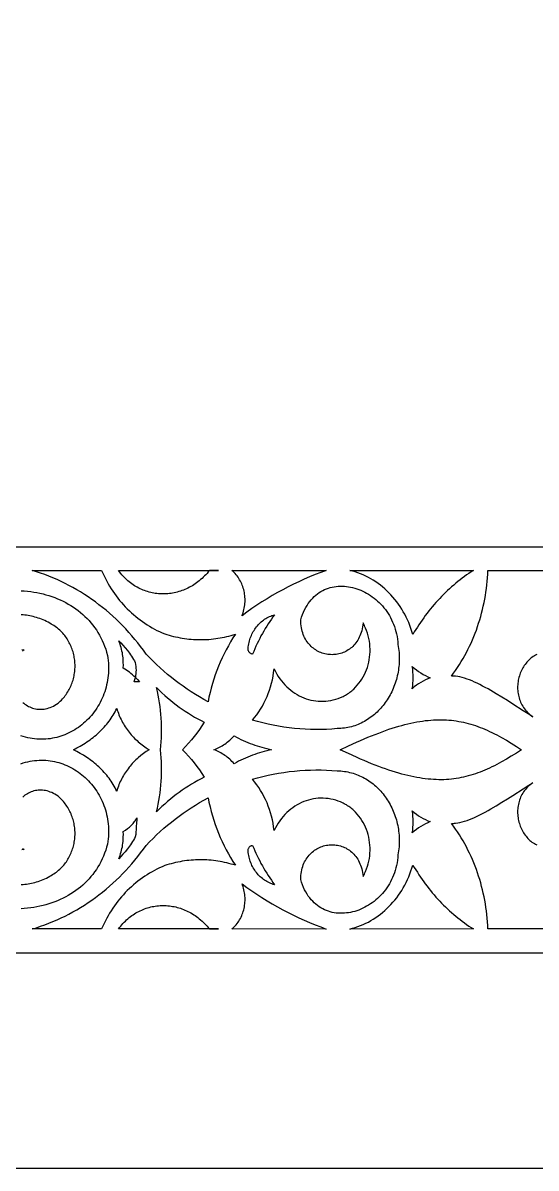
# Model space of a CAD drawing. Extents: x 1336 to 2036, y -730 to 370.
# Drawn here: x 1472.8 to 1580.1, y -729.8 to -490.3 of the extents above; entities that cross this region are included whole.
import ezdxf

# ---------------------------------------------------------------- set-up
doc = ezdxf.new("R2010")
doc.units = 0
doc.layers.add('LAYER_1', color=18, linetype='CONTINUOUS')
doc.layers.add('LAYER_2', color=4, linetype='CONTINUOUS')

msp = doc.modelspace()

# ---------------------------------------------------------------- linework, layer by layer
at = {"layer": 'LAYER_1'}
for points in [[(1335.73, -729.84), (2035.73, -729.84), (2035.73, 370.16), (1335.73, 370.16)], [(1489.27, -604.85), (1489.52, -605.42), (1489.77, -605.99), (1490.05, -606.54), (1490.33, -607.08), (1490.63, -607.62), (1490.93, -608.15), (1491.25, -608.66), (1491.59, -609.17), (1491.93, -609.67), (1492.28, -610.16), (1492.65, -610.64), (1493.03, -611.11), (1493.41, -611.57), (1493.81, -612.01), (1494.22, -612.45), (1494.63, -612.88), (1495.06, -613.29), (1495.5, -613.7), (1495.94, -614.09), (1496.4, -614.47), (1496.86, -614.84), (1497.33, -615.2), (1497.81, -615.55), (1498.3, -615.88), (1498.79, -616.2), (1499.29, -616.51), (1499.8, -616.81), (1500.32, -617.1), (1500.84, -617.37), (1501.37, -617.63), (1501.91, -617.87), (1502.45, -618.1), (1502.9, -618.25), (1503.36, -618.38), (1503.82, -618.51), (1504.27, -618.63), (1504.73, -618.73), (1505.19, -618.83), (1505.66, -618.92), (1506.12, -619), (1506.58, -619.07), (1507.05, -619.13), (1507.51, -619.19), (1507.98, -619.23), (1508.44, -619.26), (1508.91, -619.29), (1509.38, -619.3), (1509.84, -619.31), (1510.31, -619.31), (1510.78, -619.3), (1511.25, -619.28), (1511.71, -619.25), (1512.18, -619.21), (1512.64, -619.16), (1513.11, -619.1), (1513.57, -619.03), (1514.04, -618.95), (1514.5, -618.87), (1514.96, -618.77), (1515.42, -618.67), (1515.88, -618.56), (1516.34, -618.43), (1516.79, -618.3), (1517.25, -618.16), (1516.73, -618.96), (1516.24, -619.76), (1515.76, -620.59), (1515.31, -621.42), (1514.88, -622.27), (1514.46, -623.13), (1514.07, -624), (1513.7, -624.88), (1513.35, -625.78), (1513.02, -626.68), (1512.72, -627.59), (1512.43, -628.52), (1512.17, -629.45), (1511.93, -630.39), (1511.71, -631.34), (1511.52, -632.29), (1510.63, -631.8), (1509.75, -631.29), (1508.87, -630.76), (1508.01, -630.21), (1507.16, -629.65), (1506.32, -629.07), (1505.49, -628.47), (1504.67, -627.85), (1503.86, -627.22), (1503.06, -626.57), (1502.28, -625.9), (1501.51, -625.22), (1500.75, -624.52), (1500.01, -623.81), (1499.28, -623.08), (1498.57, -622.34), (1498, -621.54), (1497.42, -620.76), (1496.83, -620), (1496.22, -619.25), (1495.6, -618.51), (1494.96, -617.79), (1494.32, -617.08), (1493.66, -616.39), (1492.99, -615.72), (1492.3, -615.06), (1491.61, -614.41), (1490.9, -613.78), (1490.18, -613.17), (1489.45, -612.58), (1488.71, -612), (1487.96, -611.43), (1487.2, -610.89), (1486.43, -610.36), (1485.65, -609.85), (1484.86, -609.35), (1484.06, -608.88), (1483.26, -608.42), (1482.44, -607.98), (1481.61, -607.55), (1480.78, -607.15), (1479.94, -606.76), (1479.09, -606.4), (1478.23, -606.05), (1477.37, -605.72), (1476.5, -605.41), (1475.62, -605.12), (1474.74, -604.85)], [(1511.8, -604.86), (1511.56, -605.16), (1511.3, -605.45), (1511.05, -605.73), (1510.79, -606), (1510.52, -606.27), (1510.25, -606.52), (1509.97, -606.76), (1509.69, -607), (1509.41, -607.22), (1509.12, -607.44), (1508.83, -607.64), (1508.53, -607.84), (1508.23, -608.03), (1507.93, -608.2), (1507.62, -608.37), (1507.31, -608.53), (1507, -608.68), (1506.69, -608.81), (1506.37, -608.94), (1506.05, -609.06), (1505.73, -609.17), (1505.41, -609.27), (1505.09, -609.36), (1504.76, -609.45), (1504.44, -609.52), (1504.11, -609.58), (1503.78, -609.63), (1503.45, -609.68), (1503.12, -609.71), (1502.79, -609.73), (1502.46, -609.75), (1502.13, -609.75), (1501.8, -609.75), (1501.47, -609.73), (1501.15, -609.71), (1500.82, -609.68), (1500.49, -609.63), (1500.17, -609.58), (1499.84, -609.52), (1499.52, -609.45), (1499.2, -609.37), (1498.89, -609.27), (1498.57, -609.17), (1498.26, -609.06), (1497.95, -608.94), (1497.64, -608.82), (1497.33, -608.68), (1497.03, -608.53), (1496.73, -608.37), (1496.44, -608.2), (1496.15, -608.03), (1495.86, -607.84), (1495.58, -607.64), (1495.3, -607.44), (1495.03, -607.22), (1494.76, -607), (1494.49, -606.76), (1494.23, -606.52), (1493.98, -606.26), (1493.73, -606), (1493.49, -605.73), (1493.25, -605.45), (1493.02, -605.15), (1492.79, -604.85), (1513.69, -604.85)], [(1536.22, -604.84), (1535.06, -605.26), (1533.9, -605.71), (1532.75, -606.18), (1531.6, -606.67), (1530.47, -607.19), (1529.35, -607.73), (1528.23, -608.29), (1527.12, -608.87), (1526.02, -609.47), (1524.94, -610.1), (1523.86, -610.75), (1522.79, -611.42), (1521.73, -612.11), (1520.69, -612.82), (1519.65, -613.55), (1518.63, -614.31), (1518.75, -613.99), (1518.85, -613.68), (1518.95, -613.36), (1519.03, -613.04), (1519.1, -612.71), (1519.15, -612.39), (1519.2, -612.06), (1519.23, -611.74), (1519.25, -611.41), (1519.25, -611.09), (1519.25, -610.76), (1519.23, -610.44), (1519.2, -610.11), (1519.16, -609.79), (1519.11, -609.47), (1519.04, -609.16), (1518.97, -608.85), (1518.88, -608.54), (1518.78, -608.23), (1518.67, -607.94), (1518.55, -607.64), (1518.42, -607.35), (1518.28, -607.07), (1518.12, -606.79), (1517.96, -606.52), (1517.78, -606.26), (1517.6, -606), (1517.4, -605.75), (1517.2, -605.51), (1516.98, -605.28), (1516.75, -605.06), (1516.52, -604.85)], [(1566.99, -604.85), (1566.51, -605.15), (1566.04, -605.47), (1565.57, -605.79), (1565.11, -606.13), (1564.65, -606.47), (1564.2, -606.81), (1563.75, -607.17), (1563.31, -607.53), (1562.87, -607.9), (1562.43, -608.27), (1562.01, -608.66), (1561.58, -609.05), (1561.16, -609.44), (1560.75, -609.85), (1560.35, -610.26), (1559.94, -610.68), (1559.55, -611.1), (1559.16, -611.53), (1558.78, -611.97), (1558.4, -612.42), (1558.02, -612.87), (1557.66, -613.32), (1557.3, -613.79), (1556.94, -614.26), (1556.6, -614.73), (1556.25, -615.21), (1555.92, -615.7), (1555.59, -616.2), (1555.27, -616.7), (1554.95, -617.2), (1554.64, -617.71), (1554.34, -618.23), (1554.15, -617.6), (1553.94, -616.97), (1553.71, -616.36), (1553.47, -615.76), (1553.21, -615.17), (1552.93, -614.59), (1552.64, -614.02), (1552.33, -613.47), (1552.01, -612.93), (1551.67, -612.4), (1551.32, -611.89), (1550.95, -611.39), (1550.57, -610.9), (1550.17, -610.43), (1549.76, -609.97), (1549.34, -609.53), (1548.91, -609.11), (1548.46, -608.7), (1548, -608.3), (1547.54, -607.93), (1547.05, -607.57), (1546.56, -607.23), (1546.06, -606.9), (1545.55, -606.6), (1545.03, -606.31), (1544.5, -606.04), (1543.96, -605.79), (1543.41, -605.56), (1542.86, -605.35), (1542.29, -605.16), (1541.72, -604.99), (1541.14, -604.84)], [(1530.89, -615.19), (1531.07, -614.62), (1531.26, -614.08), (1531.47, -613.56), (1531.7, -613.07), (1531.95, -612.6), (1532.21, -612.16), (1532.48, -611.74), (1532.77, -611.35), (1533.07, -610.98), (1533.39, -610.63), (1533.71, -610.31), (1534.05, -610.01), (1534.4, -609.74), (1534.75, -609.48), (1535.12, -609.25), (1535.5, -609.04), (1535.88, -608.86), (1536.27, -608.69), (1536.67, -608.55), (1537.07, -608.43), (1537.48, -608.33), (1537.9, -608.25), (1538.32, -608.19), (1538.74, -608.15), (1539.16, -608.13), (1539.59, -608.13), (1540.02, -608.15), (1540.45, -608.19), (1540.88, -608.25), (1541.31, -608.33), (1541.74, -608.42), (1542.17, -608.54), (1542.6, -608.67), (1543.02, -608.82), (1543.44, -608.99), (1543.85, -609.17), (1544.26, -609.37), (1544.67, -609.59), (1545.07, -609.83), (1545.46, -610.08), (1545.85, -610.35), (1546.22, -610.63), (1546.59, -610.93), (1546.95, -611.24), (1547.3, -611.57), (1547.64, -611.91), (1547.97, -612.27), (1548.28, -612.64), (1548.59, -613.03), (1548.88, -613.43), (1549.15, -613.84), (1549.42, -614.27), (1549.67, -614.71), (1549.9, -615.16), (1550.11, -615.63), (1550.31, -616.11), (1550.49, -616.59), (1550.66, -617.1), (1550.8, -617.61), (1550.93, -618.13), (1551.03, -618.67), (1551.11, -619.21), (1551.18, -619.77), (1551.22, -620.33), (1551.29, -620.76), (1551.35, -621.18), (1551.4, -621.6), (1551.44, -622.02), (1551.46, -622.44), (1551.48, -622.86), (1551.48, -623.27), (1551.48, -623.68), (1551.47, -624.09), (1551.44, -624.5), (1551.4, -624.91), (1551.36, -625.31), (1551.3, -625.71), (1551.24, -626.1), (1551.17, -626.5), (1551.08, -626.89), (1550.99, -627.27), (1550.89, -627.65), (1550.77, -628.03), (1550.65, -628.41), (1550.53, -628.78), (1550.39, -629.14), (1550.24, -629.5), (1550.09, -629.85), (1549.92, -630.2), (1549.75, -630.55), (1549.57, -630.89), (1549.39, -631.22), (1549.19, -631.55), (1548.99, -631.87), (1548.78, -632.18), (1548.56, -632.49), (1548.34, -632.8), (1548.11, -633.09), (1547.87, -633.38), (1547.62, -633.66), (1547.37, -633.93), (1547.11, -634.2), (1546.85, -634.46), (1546.58, -634.71), (1546.3, -634.95), (1546.02, -635.19), (1545.73, -635.42), (1545.43, -635.63), (1545.13, -635.84), (1544.82, -636.04), (1544.51, -636.24), (1544.19, -636.42), (1543.87, -636.59), (1543.54, -636.75), (1543.21, -636.91), (1542.87, -637.05), (1542.53, -637.18), (1542.19, -637.31), (1541.84, -637.42), (1541.48, -637.52), (1541.12, -637.61), (1540.76, -637.69), (1540.39, -637.76), (1540.02, -637.82), (1539.65, -637.86), (1539.27, -637.9), (1538.89, -637.92), (1538.5, -637.93), (1537.38, -638.02), (1536.26, -638.08), (1535.14, -638.11), (1534.03, -638.12), (1532.91, -638.1), (1531.79, -638.05), (1530.68, -637.98), (1529.57, -637.88), (1528.46, -637.76), (1527.35, -637.61), (1526.25, -637.43), (1525.15, -637.22), (1524.05, -636.99), (1522.96, -636.74), (1521.87, -636.45), (1520.79, -636.15), (1521.25, -635.59), (1521.69, -635.02), (1522.1, -634.44), (1522.49, -633.83), (1522.87, -633.21), (1523.21, -632.57), (1523.54, -631.91), (1523.84, -631.24), (1524.11, -630.56), (1524.36, -629.86), (1524.59, -629.15), (1524.79, -628.43), (1524.96, -627.7), (1525.11, -626.96), (1525.23, -626.21), (1525.33, -625.45), (1525.59, -625.99), (1525.88, -626.51), (1526.19, -627), (1526.51, -627.48), (1526.85, -627.94), (1527.21, -628.37), (1527.58, -628.78), (1527.97, -629.17), (1528.38, -629.54), (1528.79, -629.89), (1529.22, -630.21), (1529.67, -630.51), (1530.12, -630.79), (1530.58, -631.04), (1531.05, -631.27), (1531.53, -631.48), (1532.02, -631.66), (1532.52, -631.81), (1533.02, -631.94), (1533.53, -632.05), (1534.04, -632.12), (1534.56, -632.18), (1535.07, -632.2), (1535.59, -632.2), (1536.12, -632.17), (1536.64, -632.11), (1537.16, -632.03), (1537.68, -631.92), (1538.2, -631.78), (1538.72, -631.61), (1539.23, -631.41), (1539.74, -631.18), (1539.99, -631.05), (1540.23, -630.92), (1540.46, -630.78), (1540.69, -630.64), (1540.92, -630.49), (1541.14, -630.33), (1541.36, -630.17), (1541.57, -630), (1541.77, -629.82), (1541.97, -629.64), (1542.36, -629.26), (1542.72, -628.87), (1543.06, -628.45), (1543.38, -628.02), (1543.68, -627.57), (1543.95, -627.1), (1544.2, -626.62), (1544.43, -626.13), (1544.64, -625.62), (1544.82, -625.11), (1544.98, -624.58), (1545.11, -624.05), (1545.21, -623.51), (1545.3, -622.96), (1545.35, -622.41), (1545.38, -621.85), (1545.39, -621.29), (1545.37, -620.73), (1545.32, -620.17), (1545.24, -619.61), (1545.14, -619.06), (1545.01, -618.5), (1544.85, -617.95), (1544.66, -617.41), (1544.44, -616.88), (1544.32, -616.61), (1544.2, -616.35), (1544.06, -616.09), (1543.92, -615.83), (1543.88, -616.26), (1543.81, -616.67), (1543.74, -617.06), (1543.65, -617.45), (1543.54, -617.82), (1543.42, -618.17), (1543.28, -618.51), (1543.14, -618.83), (1542.98, -619.15), (1542.81, -619.44), (1542.62, -619.73), (1542.43, -619.99), (1542.23, -620.25), (1542.01, -620.49), (1541.79, -620.72), (1541.56, -620.93), (1541.32, -621.13), (1541.07, -621.31), (1540.82, -621.48), (1540.56, -621.64), (1540.3, -621.78), (1540.02, -621.91), (1539.75, -622.03), (1539.47, -622.13), (1539.18, -622.22), (1538.89, -622.29), (1538.6, -622.35), (1538.31, -622.4), (1538.02, -622.43), (1537.72, -622.45), (1537.43, -622.46), (1537.13, -622.45), (1536.84, -622.43), (1536.54, -622.39), (1536.25, -622.34), (1535.96, -622.28), (1535.67, -622.21), (1535.39, -622.12), (1535.11, -622.02), (1534.83, -621.9), (1534.56, -621.77), (1534.29, -621.63), (1534.03, -621.47), (1533.78, -621.3), (1533.53, -621.12), (1533.29, -620.93), (1533.06, -620.72), (1532.84, -620.5), (1532.63, -620.26), (1532.42, -620.02), (1532.23, -619.76), (1532.05, -619.48), (1531.87, -619.19), (1531.71, -618.89), (1531.57, -618.58), (1531.43, -618.26), (1531.31, -617.92), (1531.2, -617.57), (1531.11, -617.2), (1531.04, -616.82), (1530.97, -616.43), (1530.93, -616.03), (1530.9, -615.62)], [(1525.44, -614.1), (1525.09, -614.56), (1524.75, -615.04), (1524.41, -615.52), (1524.09, -616.01), (1523.77, -616.5), (1523.46, -617), (1523.16, -617.51), (1522.87, -618.02), (1522.58, -618.54), (1522.31, -619.07), (1522.04, -619.6), (1521.78, -620.14), (1521.53, -620.68), (1521.29, -621.23), (1521.06, -621.78), (1520.84, -622.34), (1520.73, -622.32), (1520.63, -622.3), (1520.53, -622.26), (1520.44, -622.21), (1520.35, -622.16), (1520.27, -622.09), (1520.19, -622.02), (1520.12, -621.94), (1520.06, -621.85), (1520.01, -621.76), (1519.96, -621.66), (1519.93, -621.56), (1519.9, -621.46), (1519.89, -621.35), (1519.88, -621.24), (1519.89, -621.13), (1519.92, -620.82), (1519.96, -620.51), (1520.02, -620.2), (1520.08, -619.89), (1520.16, -619.59), (1520.25, -619.29), (1520.34, -619), (1520.45, -618.72), (1520.57, -618.44), (1520.69, -618.16), (1520.83, -617.89), (1520.97, -617.63), (1521.13, -617.37), (1521.29, -617.12), (1521.46, -616.88), (1521.64, -616.64), (1521.83, -616.41), (1522.02, -616.19), (1522.22, -615.98), (1522.43, -615.78), (1522.65, -615.58), (1522.87, -615.4), (1523.1, -615.22), (1523.34, -615.05), (1523.58, -614.9), (1523.83, -614.75), (1524.09, -614.61), (1524.35, -614.49), (1524.61, -614.37), (1524.88, -614.27), (1525.16, -614.18)], [(1492.83, -619.54), (1493.27, -619.99), (1493.73, -620.48), (1494.18, -621.01), (1494.64, -621.57), (1495.09, -622.17), (1495.31, -622.47), (1495.52, -622.79), (1495.73, -623.11), (1495.93, -623.44), (1496.13, -623.78), (1496.31, -624.12), (1496.38, -624.51), (1496.42, -624.9), (1496.45, -625.28), (1496.46, -625.67), (1496.45, -626.06), (1496.42, -626.45), (1496.38, -626.83), (1496.32, -627.22), (1496.02, -626.94), (1495.71, -626.66), (1495.4, -626.4), (1495.09, -626.15), (1494.77, -625.91), (1494.44, -625.68), (1494.12, -625.46), (1493.79, -625.25), (1493.81, -624.55), (1493.8, -624.19), (1493.79, -623.84), (1493.77, -623.48), (1493.74, -623.12), (1493.7, -622.76), (1493.66, -622.41), (1493.6, -622.05), (1493.52, -621.69), (1493.44, -621.33), (1493.35, -620.97), (1493.24, -620.61), (1493.12, -620.25), (1492.98, -619.89)], [(1554.21, -624.94), (1554.64, -625.31), (1555.08, -625.66), (1555.54, -625.98), (1556, -626.29), (1556.47, -626.57), (1556.96, -626.83), (1557.45, -627.08), (1557.95, -627.3), (1557.45, -627.5), (1556.95, -627.72), (1556.47, -627.97), (1555.99, -628.25), (1555.53, -628.55), (1555.08, -628.87), (1554.64, -629.21), (1554.21, -629.57), (1554.3, -629), (1554.36, -628.42), (1554.39, -627.84), (1554.41, -627.26), (1554.39, -626.68), (1554.36, -626.1), (1554.3, -625.52)], [(1497.19, -628.12), (1496.1, -628.12), (1496.22, -627.67), (1496.32, -627.22), (1496.76, -627.66)], [(1500.74, -629.35), (1501.3, -629.9), (1501.87, -630.44), (1502.45, -630.97), (1503.04, -631.48), (1503.64, -631.98), (1504.25, -632.47), (1504.86, -632.95), (1505.48, -633.41), (1506.11, -633.85), (1506.75, -634.29), (1507.4, -634.71), (1508.05, -635.11), (1508.71, -635.51), (1509.38, -635.88), (1510.05, -636.25), (1510.73, -636.6), (1510.24, -637.37), (1509.72, -638.12), (1509.19, -638.86), (1508.63, -639.58), (1508.05, -640.29), (1507.45, -640.98), (1506.83, -641.66), (1506.19, -642.34), (1506.83, -643.01), (1507.45, -643.69), (1508.05, -644.39), (1508.63, -645.1), (1509.19, -645.82), (1509.72, -646.56), (1510.24, -647.31), (1510.73, -648.08), (1510.05, -648.43), (1509.38, -648.79), (1508.71, -649.17), (1508.05, -649.56), (1507.4, -649.97), (1506.75, -650.39), (1506.11, -650.82), (1505.48, -651.27), (1504.86, -651.73), (1504.25, -652.21), (1503.64, -652.69), (1503.04, -653.19), (1502.45, -653.71), (1501.87, -654.23), (1501.3, -654.77), (1500.74, -655.33), (1500.93, -654.54), (1501.1, -653.75), (1501.25, -652.96), (1501.38, -652.16), (1501.5, -651.36), (1501.59, -650.56), (1501.67, -649.75), (1501.73, -648.94), (1501.78, -648.12), (1501.8, -647.31), (1501.81, -646.48), (1501.8, -645.66), (1501.77, -644.83), (1501.72, -644), (1501.65, -643.17), (1501.57, -642.34), (1501.65, -641.5), (1501.72, -640.67), (1501.77, -639.84), (1501.8, -639.02), (1501.81, -638.19), (1501.8, -637.37), (1501.78, -636.55), (1501.73, -635.74), (1501.67, -634.93), (1501.59, -634.12), (1501.5, -633.31), (1501.38, -632.51), (1501.25, -631.72), (1501.1, -630.92), (1500.93, -630.13)], [(1492.44, -633.69), (1492.54, -634.04), (1492.65, -634.37), (1492.77, -634.71), (1492.89, -635.04), (1493.03, -635.37), (1493.17, -635.69), (1493.32, -636), (1493.48, -636.32), (1493.64, -636.63), (1493.81, -636.93), (1493.99, -637.23), (1494.18, -637.53), (1494.38, -637.82), (1494.58, -638.1), (1494.79, -638.38), (1495, -638.66), (1495.22, -638.93), (1495.45, -639.19), (1495.68, -639.45), (1495.92, -639.71), (1496.17, -639.96), (1496.42, -640.2), (1496.67, -640.44), (1496.93, -640.67), (1497.47, -641.13), (1498.03, -641.55), (1498.6, -641.96), (1499.19, -642.34), (1498.6, -642.72), (1498.03, -643.12), (1497.47, -643.55), (1496.93, -644), (1496.67, -644.24), (1496.42, -644.47), (1496.17, -644.72), (1495.92, -644.97), (1495.68, -645.22), (1495.45, -645.48), (1495.22, -645.75), (1495, -646.02), (1494.79, -646.3), (1494.58, -646.58), (1494.38, -646.86), (1494.18, -647.15), (1493.99, -647.45), (1493.81, -647.75), (1493.64, -648.05), (1493.48, -648.36), (1493.32, -648.67), (1493.17, -648.99), (1493.03, -649.31), (1492.89, -649.64), (1492.77, -649.97), (1492.65, -650.3), (1492.54, -650.64), (1492.44, -650.98), (1492.26, -650.63), (1492.08, -650.28), (1491.89, -649.94), (1491.69, -649.6), (1491.48, -649.26), (1491.26, -648.93), (1491.04, -648.61), (1490.81, -648.29), (1490.57, -647.98), (1490.32, -647.67), (1490.07, -647.37), (1489.8, -647.08), (1489.54, -646.78), (1489.26, -646.5), (1488.98, -646.22), (1488.69, -645.94), (1488.4, -645.68), (1488.1, -645.41), (1487.8, -645.15), (1487.48, -644.9), (1487.17, -644.66), (1486.85, -644.42), (1486.52, -644.18), (1486.19, -643.95), (1485.51, -643.51), (1484.81, -643.1), (1484.1, -642.71), (1483.37, -642.34), (1484.1, -641.97), (1484.81, -641.58), (1485.51, -641.16), (1485.85, -640.95), (1486.19, -640.72), (1486.52, -640.49), (1486.85, -640.26), (1487.17, -640.02), (1487.48, -639.77), (1487.8, -639.52), (1488.1, -639.26), (1488.4, -639), (1488.69, -638.73), (1488.98, -638.46), (1489.26, -638.18), (1489.54, -637.89), (1489.8, -637.6), (1490.07, -637.3), (1490.32, -637), (1490.57, -636.7), (1490.81, -636.38), (1491.04, -636.06), (1491.26, -635.74), (1491.48, -635.41), (1491.69, -635.08), (1491.89, -634.74), (1492.08, -634.4), (1492.26, -634.05)], [(1539.17, -642.34), (1540.89, -641.52), (1542.56, -640.76), (1543.36, -640.4), (1544.16, -640.06), (1544.94, -639.73), (1545.7, -639.42), (1546.46, -639.12), (1547.19, -638.84), (1547.92, -638.57), (1548.63, -638.31), (1549.34, -638.07), (1550.03, -637.85), (1550.7, -637.63), (1551.37, -637.44), (1552.03, -637.25), (1552.67, -637.08), (1553.31, -636.92), (1553.93, -636.78), (1554.55, -636.65), (1555.16, -636.53), (1555.76, -636.43), (1556.35, -636.34), (1556.93, -636.26), (1557.5, -636.2), (1558.07, -636.15), (1558.63, -636.11), (1559.18, -636.08), (1559.73, -636.07), (1560.27, -636.07), (1560.81, -636.08), (1561.34, -636.1), (1561.86, -636.14), (1562.39, -636.19), (1562.9, -636.25), (1563.41, -636.32), (1563.92, -636.4), (1564.43, -636.5), (1564.93, -636.6), (1565.43, -636.72), (1565.93, -636.85), (1566.43, -636.99), (1566.92, -637.14), (1567.42, -637.3), (1567.91, -637.48), (1568.4, -637.66), (1568.89, -637.85), (1569.39, -638.06), (1569.88, -638.28), (1570.37, -638.5), (1570.87, -638.74), (1571.37, -638.98), (1571.87, -639.24), (1572.87, -639.78), (1573.89, -640.37), (1574.92, -640.99), (1575.97, -641.64), (1577.04, -642.34), (1575.97, -643.03), (1574.92, -643.69), (1573.89, -644.31), (1572.87, -644.89), (1572.37, -645.17), (1571.87, -645.44), (1571.37, -645.69), (1570.87, -645.94), (1570.37, -646.18), (1569.88, -646.4), (1569.39, -646.62), (1568.89, -646.82), (1568.4, -647.02), (1567.91, -647.2), (1567.42, -647.37), (1566.92, -647.54), (1566.43, -647.69), (1565.93, -647.83), (1565.43, -647.96), (1564.93, -648.07), (1564.43, -648.18), (1563.92, -648.27), (1563.41, -648.36), (1562.9, -648.43), (1562.39, -648.49), (1561.86, -648.54), (1561.34, -648.57), (1560.81, -648.6), (1560.27, -648.61), (1559.73, -648.61), (1559.18, -648.59), (1558.63, -648.57), (1558.07, -648.53), (1557.5, -648.48), (1556.93, -648.41), (1556.35, -648.34), (1555.76, -648.25), (1555.16, -648.14), (1554.55, -648.03), (1553.93, -647.9), (1553.31, -647.75), (1552.67, -647.6), (1552.03, -647.43), (1551.37, -647.24), (1550.7, -647.04), (1550.03, -646.83), (1549.34, -646.6), (1548.63, -646.36), (1547.92, -646.11), (1547.19, -645.84), (1546.46, -645.56), (1545.7, -645.26), (1544.94, -644.95), (1544.16, -644.62), (1543.36, -644.28), (1542.56, -643.92), (1540.89, -643.16)], [(1516.98, -639.42), (1517.44, -639.68), (1517.91, -639.93), (1518.38, -640.17), (1518.85, -640.39), (1519.33, -640.61), (1519.81, -640.81), (1520.29, -641.01), (1520.78, -641.19), (1521.28, -641.36), (1521.77, -641.53), (1522.27, -641.69), (1522.77, -641.83), (1523.27, -641.97), (1523.78, -642.1), (1524.29, -642.22), (1524.8, -642.34), (1524.29, -642.45), (1523.78, -642.57), (1523.27, -642.7), (1522.77, -642.84), (1522.27, -642.99), (1521.77, -643.15), (1521.28, -643.31), (1520.78, -643.49), (1520.29, -643.67), (1519.81, -643.87), (1519.33, -644.07), (1518.85, -644.29), (1518.38, -644.51), (1517.91, -644.75), (1517.44, -645), (1516.98, -645.26), (1516.76, -645.01), (1516.52, -644.78), (1516.28, -644.55), (1516.04, -644.33), (1515.79, -644.11), (1515.54, -643.91), (1515.28, -643.71), (1515.01, -643.52), (1514.74, -643.35), (1514.47, -643.17), (1514.19, -643.01), (1513.91, -642.86), (1513.62, -642.72), (1513.33, -642.58), (1513.04, -642.45), (1512.74, -642.34), (1513.04, -642.22), (1513.33, -642.1), (1513.62, -641.96), (1513.91, -641.82), (1514.19, -641.66), (1514.47, -641.5), (1514.74, -641.33), (1515.01, -641.15), (1515.28, -640.96), (1515.54, -640.77), (1515.79, -640.56), (1516.04, -640.35), (1516.28, -640.13), (1516.52, -639.9), (1516.76, -639.66)], [(1520.79, -648.53), (1521.87, -648.22), (1522.96, -647.94), (1524.05, -647.68), (1525.15, -647.45), (1526.25, -647.25), (1527.35, -647.07), (1528.46, -646.92), (1529.57, -646.79), (1530.68, -646.7), (1531.79, -646.62), (1532.91, -646.58), (1534.03, -646.56), (1535.14, -646.57), (1536.26, -646.6), (1537.38, -646.66), (1538.5, -646.75), (1538.89, -646.76), (1539.27, -646.78), (1539.65, -646.81), (1540.02, -646.86), (1540.39, -646.92), (1540.76, -646.99), (1541.12, -647.07), (1541.48, -647.16), (1541.84, -647.26), (1542.19, -647.37), (1542.53, -647.49), (1542.87, -647.63), (1543.21, -647.77), (1543.54, -647.92), (1543.87, -648.09), (1544.19, -648.26), (1544.51, -648.44), (1544.82, -648.63), (1545.13, -648.83), (1545.43, -649.04), (1545.73, -649.26), (1546.02, -649.49), (1546.3, -649.72), (1546.58, -649.97), (1546.85, -650.22), (1547.11, -650.48), (1547.37, -650.74), (1547.62, -651.02), (1547.87, -651.3), (1548.11, -651.59), (1548.34, -651.88), (1548.56, -652.18), (1548.78, -652.49), (1548.99, -652.81), (1549.19, -653.13), (1549.39, -653.46), (1549.57, -653.79), (1549.75, -654.13), (1549.92, -654.47), (1550.09, -654.82), (1550.24, -655.18), (1550.39, -655.54), (1550.53, -655.9), (1550.65, -656.27), (1550.77, -656.64), (1550.89, -657.02), (1550.99, -657.4), (1551.08, -657.79), (1551.17, -658.18), (1551.24, -658.57), (1551.3, -658.97), (1551.36, -659.37), (1551.4, -659.77), (1551.44, -660.18), (1551.47, -660.58), (1551.48, -660.99), (1551.48, -661.41), (1551.48, -661.82), (1551.46, -662.24), (1551.44, -662.66), (1551.4, -663.08), (1551.35, -663.5), (1551.29, -663.92), (1551.22, -664.34), (1551.18, -664.91), (1551.11, -665.46), (1551.03, -666.01), (1550.93, -666.54), (1550.8, -667.07), (1550.66, -667.58), (1550.49, -668.08), (1550.31, -668.57), (1550.11, -669.05), (1549.9, -669.51), (1549.67, -669.97), (1549.42, -670.41), (1549.15, -670.83), (1548.88, -671.25), (1548.59, -671.65), (1548.28, -672.03), (1547.97, -672.4), (1547.64, -672.76), (1547.3, -673.11), (1546.95, -673.43), (1546.59, -673.75), (1546.22, -674.05), (1545.85, -674.33), (1545.46, -674.6), (1545.07, -674.85), (1544.67, -675.08), (1544.26, -675.3), (1543.85, -675.5), (1543.44, -675.69), (1543.02, -675.86), (1542.6, -676.01), (1542.17, -676.14), (1541.74, -676.25), (1541.31, -676.35), (1540.88, -676.42), (1540.45, -676.48), (1540.02, -676.52), (1539.59, -676.54), (1539.16, -676.54), (1538.74, -676.53), (1538.32, -676.49), (1537.9, -676.43), (1537.48, -676.35), (1537.07, -676.25), (1536.67, -676.13), (1536.27, -675.98), (1535.88, -675.82), (1535.5, -675.63), (1535.12, -675.42), (1534.75, -675.19), (1534.4, -674.94), (1534.05, -674.66), (1533.71, -674.37), (1533.39, -674.04), (1533.07, -673.7), (1532.77, -673.33), (1532.48, -672.94), (1532.21, -672.52), (1531.95, -672.08), (1531.7, -671.61), (1531.47, -671.12), (1531.26, -670.6), (1531.07, -670.06), (1530.89, -669.49), (1530.9, -669.06), (1530.93, -668.64), (1530.97, -668.24), (1531.04, -667.85), (1531.11, -667.47), (1531.2, -667.11), (1531.31, -666.76), (1531.43, -666.42), (1531.57, -666.09), (1531.71, -665.78), (1531.87, -665.48), (1532.05, -665.2), (1532.23, -664.92), (1532.42, -664.66), (1532.63, -664.41), (1532.84, -664.18), (1533.06, -663.96), (1533.29, -663.75), (1533.53, -663.55), (1533.78, -663.37), (1534.03, -663.2), (1534.29, -663.05), (1534.56, -662.91), (1534.83, -662.78), (1535.11, -662.66), (1535.39, -662.56), (1535.67, -662.47), (1535.96, -662.39), (1536.25, -662.33), (1536.54, -662.28), (1536.84, -662.25), (1537.13, -662.23), (1537.43, -662.22), (1537.72, -662.23), (1538.02, -662.25), (1538.31, -662.28), (1538.6, -662.33), (1538.89, -662.39), (1539.18, -662.46), (1539.47, -662.55), (1539.75, -662.65), (1540.02, -662.76), (1540.3, -662.89), (1540.56, -663.04), (1540.82, -663.19), (1541.07, -663.36), (1541.32, -663.55), (1541.56, -663.75), (1541.79, -663.96), (1542.01, -664.19), (1542.23, -664.43), (1542.43, -664.68), (1542.62, -664.95), (1542.81, -665.23), (1542.98, -665.53), (1543.14, -665.84), (1543.28, -666.17), (1543.42, -666.51), (1543.54, -666.86), (1543.65, -667.23), (1543.74, -667.61), (1543.81, -668.01), (1543.88, -668.42), (1543.92, -668.85), (1544.06, -668.59), (1544.2, -668.33), (1544.32, -668.06), (1544.44, -667.8), (1544.66, -667.26), (1544.85, -666.72), (1545.01, -666.17), (1545.14, -665.62), (1545.24, -665.06), (1545.32, -664.5), (1545.37, -663.94), (1545.39, -663.39), (1545.38, -662.83), (1545.35, -662.27), (1545.3, -661.72), (1545.21, -661.17), (1545.11, -660.63), (1544.98, -660.1), (1544.82, -659.57), (1544.64, -659.05), (1544.43, -658.55), (1544.2, -658.05), (1543.95, -657.57), (1543.68, -657.11), (1543.38, -656.66), (1543.06, -656.22), (1542.72, -655.81), (1542.36, -655.41), (1541.97, -655.04), (1541.77, -654.85), (1541.57, -654.68), (1541.36, -654.51), (1541.14, -654.35), (1540.92, -654.19), (1540.69, -654.04), (1540.46, -653.89), (1540.23, -653.76), (1539.99, -653.62), (1539.74, -653.5), (1539.23, -653.27), (1538.72, -653.07), (1538.2, -652.9), (1537.68, -652.76), (1537.16, -652.65), (1536.64, -652.56), (1536.12, -652.51), (1535.59, -652.48), (1535.07, -652.47), (1534.56, -652.5), (1534.04, -652.55), (1533.53, -652.63), (1533.02, -652.73), (1532.52, -652.86), (1532.02, -653.02), (1531.53, -653.2), (1531.05, -653.4), (1530.58, -653.63), (1530.12, -653.89), (1529.67, -654.16), (1529.22, -654.46), (1528.79, -654.79), (1528.38, -655.13), (1527.97, -655.5), (1527.58, -655.89), (1527.21, -656.31), (1526.85, -656.74), (1526.51, -657.2), (1526.19, -657.67), (1525.88, -658.17), (1525.59, -658.68), (1525.33, -659.22), (1525.23, -658.46), (1525.11, -657.72), (1524.96, -656.98), (1524.79, -656.24), (1524.59, -655.52), (1524.36, -654.82), (1524.11, -654.12), (1523.84, -653.44), (1523.54, -652.77), (1523.21, -652.11), (1522.87, -651.47), (1522.49, -650.85), (1522.1, -650.24), (1521.69, -649.65), (1521.25, -649.08)], [(1511.52, -652.39), (1511.71, -653.34), (1511.93, -654.29), (1512.17, -655.23), (1512.43, -656.16), (1512.72, -657.08), (1513.02, -658), (1513.35, -658.9), (1513.7, -659.79), (1514.07, -660.67), (1514.46, -661.55), (1514.88, -662.41), (1515.31, -663.25), (1515.76, -664.09), (1516.24, -664.91), (1516.73, -665.72), (1517.25, -666.51), (1516.79, -666.37), (1516.34, -666.24), (1515.88, -666.12), (1515.42, -666.01), (1514.96, -665.9), (1514.5, -665.81), (1514.04, -665.72), (1513.57, -665.65), (1513.11, -665.58), (1512.64, -665.52), (1512.18, -665.47), (1511.71, -665.43), (1511.25, -665.4), (1510.78, -665.38), (1510.31, -665.37), (1509.84, -665.37), (1509.38, -665.37), (1508.91, -665.39), (1508.44, -665.41), (1507.98, -665.45), (1507.51, -665.49), (1507.05, -665.54), (1506.58, -665.6), (1506.12, -665.67), (1505.66, -665.75), (1505.19, -665.84), (1504.73, -665.94), (1504.27, -666.05), (1503.82, -666.17), (1503.36, -666.29), (1502.9, -666.43), (1502.45, -666.57), (1501.91, -666.81), (1501.37, -667.05), (1500.84, -667.31), (1500.32, -667.58), (1499.8, -667.87), (1499.29, -668.16), (1498.79, -668.47), (1498.3, -668.79), (1497.81, -669.13), (1497.33, -669.48), (1496.86, -669.83), (1496.4, -670.2), (1495.94, -670.59), (1495.5, -670.98), (1495.06, -671.38), (1494.63, -671.8), (1494.22, -672.23), (1493.81, -672.66), (1493.41, -673.11), (1493.03, -673.57), (1492.65, -674.04), (1492.28, -674.52), (1491.93, -675.01), (1491.59, -675.5), (1491.25, -676.01), (1490.93, -676.53), (1490.63, -677.06), (1490.33, -677.59), (1490.05, -678.14), (1489.77, -678.69), (1489.52, -679.25), (1489.27, -679.82), (1474.74, -679.83), (1475.62, -679.56), (1476.5, -679.27), (1477.37, -678.96), (1478.23, -678.63), (1479.09, -678.28), (1479.94, -677.91), (1480.78, -677.53), (1481.61, -677.12), (1482.44, -676.7), (1483.26, -676.26), (1484.06, -675.8), (1484.86, -675.32), (1485.65, -674.83), (1486.43, -674.32), (1487.2, -673.79), (1487.96, -673.24), (1488.71, -672.68), (1489.45, -672.1), (1490.18, -671.51), (1490.9, -670.89), (1491.61, -670.26), (1492.3, -669.62), (1492.99, -668.96), (1493.66, -668.28), (1494.32, -667.59), (1494.96, -666.89), (1495.6, -666.17), (1496.22, -665.43), (1496.83, -664.68), (1497.42, -663.91), (1498, -663.13), (1498.57, -662.34), (1499.28, -661.6), (1500.01, -660.87), (1500.75, -660.15), (1501.51, -659.46), (1502.28, -658.77), (1503.06, -658.11), (1503.86, -657.46), (1504.67, -656.83), (1505.49, -656.21), (1506.32, -655.61), (1507.16, -655.03), (1508.01, -654.46), (1508.87, -653.92), (1509.75, -653.39), (1510.63, -652.88)], [(1554.21, -655.1), (1554.64, -655.47), (1555.08, -655.81), (1555.53, -656.13), (1555.99, -656.43), (1556.47, -656.7), (1556.95, -656.95), (1557.45, -657.18), (1557.95, -657.38), (1557.45, -657.6), (1556.96, -657.84), (1556.47, -658.11), (1556, -658.39), (1555.54, -658.7), (1555.08, -659.02), (1554.64, -659.37), (1554.21, -659.73), (1554.3, -659.16), (1554.36, -658.58), (1554.39, -658), (1554.41, -657.42), (1554.39, -656.84), (1554.36, -656.26), (1554.3, -655.68)], [(1496.65, -656.55), (1496.6, -657.04), (1496.56, -657.53), (1496.52, -658.54), (1496.49, -659.04), (1496.45, -659.55), (1496.39, -660.05), (1496.31, -660.55), (1496.13, -660.9), (1495.93, -661.23), (1495.73, -661.56), (1495.52, -661.89), (1495.31, -662.2), (1495.09, -662.51), (1494.64, -663.1), (1494.18, -663.67), (1493.73, -664.19), (1493.27, -664.68), (1492.83, -665.14), (1492.98, -664.78), (1493.12, -664.43), (1493.24, -664.07), (1493.35, -663.71), (1493.44, -663.35), (1493.52, -662.99), (1493.6, -662.63), (1493.66, -662.27), (1493.7, -661.91), (1493.74, -661.55), (1493.77, -661.2), (1493.79, -660.84), (1493.8, -660.48), (1493.81, -660.13), (1493.79, -659.42), (1494.24, -659.14), (1494.68, -658.83), (1494.89, -658.66), (1495.1, -658.5), (1495.3, -658.32), (1495.49, -658.14), (1495.68, -657.96), (1495.85, -657.77), (1496.02, -657.58), (1496.17, -657.38), (1496.31, -657.18), (1496.44, -656.98), (1496.55, -656.77)], [(1520.84, -662.34), (1521.06, -662.9), (1521.29, -663.45), (1521.53, -664), (1521.78, -664.54), (1522.04, -665.08), (1522.31, -665.61), (1522.58, -666.13), (1522.87, -666.65), (1523.16, -667.17), (1523.46, -667.67), (1523.77, -668.17), (1524.09, -668.67), (1524.41, -669.16), (1524.75, -669.64), (1525.09, -670.11), (1525.44, -670.58), (1525.16, -670.5), (1524.88, -670.41), (1524.61, -670.3), (1524.35, -670.19), (1524.09, -670.06), (1523.83, -669.93), (1523.58, -669.78), (1523.34, -669.62), (1523.1, -669.46), (1522.87, -669.28), (1522.65, -669.09), (1522.43, -668.9), (1522.22, -668.7), (1522.02, -668.48), (1521.83, -668.26), (1521.64, -668.04), (1521.46, -667.8), (1521.29, -667.56), (1521.13, -667.31), (1520.97, -667.05), (1520.83, -666.79), (1520.69, -666.52), (1520.57, -666.24), (1520.45, -665.96), (1520.34, -665.67), (1520.25, -665.38), (1520.16, -665.09), (1520.08, -664.78), (1520.02, -664.48), (1519.96, -664.17), (1519.92, -663.86), (1519.89, -663.54), (1519.88, -663.43), (1519.89, -663.33), (1519.9, -663.22), (1519.93, -663.12), (1519.96, -663.02), (1520.01, -662.92), (1520.06, -662.83), (1520.12, -662.74), (1520.19, -662.66), (1520.27, -662.59), (1520.35, -662.52), (1520.44, -662.46), (1520.53, -662.42), (1520.63, -662.38), (1520.73, -662.35)], [(1554.34, -666.45), (1554.64, -666.96), (1554.95, -667.48), (1555.27, -667.98), (1555.59, -668.48), (1555.92, -668.97), (1556.25, -669.46), (1556.6, -669.94), (1556.94, -670.42), (1557.3, -670.89), (1557.66, -671.35), (1558.02, -671.81), (1558.4, -672.26), (1558.78, -672.71), (1559.16, -673.14), (1559.55, -673.57), (1559.94, -674), (1560.35, -674.42), (1560.75, -674.83), (1561.16, -675.23), (1561.58, -675.63), (1562.01, -676.02), (1562.43, -676.4), (1562.87, -676.78), (1563.31, -677.15), (1563.75, -677.51), (1564.2, -677.86), (1564.65, -678.21), (1565.11, -678.55), (1565.57, -678.88), (1566.04, -679.21), (1566.51, -679.52), (1566.99, -679.83), (1541.14, -679.84), (1541.72, -679.69), (1542.29, -679.52), (1542.86, -679.33), (1543.41, -679.12), (1543.96, -678.89), (1544.5, -678.64), (1545.03, -678.37), (1545.55, -678.08), (1546.06, -677.77), (1546.56, -677.45), (1547.05, -677.11), (1547.54, -676.75), (1548, -676.37), (1548.46, -675.98), (1548.91, -675.57), (1549.34, -675.14), (1549.76, -674.7), (1550.17, -674.25), (1550.57, -673.77), (1550.95, -673.29), (1551.32, -672.79), (1551.67, -672.27), (1552.01, -671.75), (1552.33, -671.21), (1552.64, -670.65), (1552.93, -670.09), (1553.21, -669.51), (1553.47, -668.92), (1553.71, -668.32), (1553.94, -667.7), (1554.15, -667.08)], [(1518.63, -670.37), (1519.65, -671.12), (1520.69, -671.86), (1521.73, -672.57), (1522.79, -673.26), (1523.86, -673.93), (1524.94, -674.58), (1526.02, -675.2), (1527.12, -675.81), (1528.23, -676.39), (1529.35, -676.95), (1530.47, -677.49), (1531.6, -678), (1532.75, -678.5), (1533.9, -678.97), (1535.06, -679.41), (1536.22, -679.84), (1516.52, -679.83), (1516.75, -679.62), (1516.98, -679.4), (1517.2, -679.17), (1517.4, -678.93), (1517.6, -678.68), (1517.78, -678.42), (1517.96, -678.16), (1518.12, -677.89), (1518.28, -677.61), (1518.42, -677.33), (1518.55, -677.04), (1518.67, -676.74), (1518.78, -676.44), (1518.88, -676.14), (1518.97, -675.83), (1519.04, -675.52), (1519.11, -675.2), (1519.16, -674.88), (1519.2, -674.56), (1519.23, -674.24), (1519.25, -673.92), (1519.25, -673.59), (1519.25, -673.27), (1519.23, -672.94), (1519.2, -672.61), (1519.15, -672.29), (1519.1, -671.96), (1519.03, -671.64), (1518.95, -671.32), (1518.85, -671), (1518.75, -670.68)], [(1492.79, -679.82), (1493.02, -679.52), (1493.25, -679.23), (1493.49, -678.95), (1493.73, -678.67), (1493.98, -678.41), (1494.23, -678.16), (1494.49, -677.91), (1494.76, -677.68), (1495.03, -677.45), (1495.3, -677.24), (1495.58, -677.03), (1495.86, -676.84), (1496.15, -676.65), (1496.44, -676.47), (1496.73, -676.31), (1497.03, -676.15), (1497.33, -676), (1497.64, -675.86), (1497.95, -675.73), (1498.26, -675.61), (1498.57, -675.5), (1498.89, -675.4), (1499.2, -675.31), (1499.52, -675.23), (1499.84, -675.16), (1500.17, -675.1), (1500.49, -675.04), (1500.82, -675), (1501.15, -674.97), (1501.47, -674.94), (1501.8, -674.93), (1502.13, -674.92), (1502.46, -674.93), (1502.79, -674.94), (1503.12, -674.97), (1503.45, -675), (1503.78, -675.04), (1504.11, -675.1), (1504.44, -675.16), (1504.76, -675.23), (1505.09, -675.31), (1505.41, -675.4), (1505.73, -675.5), (1506.05, -675.61), (1506.37, -675.73), (1506.69, -675.86), (1507, -676), (1507.31, -676.15), (1507.62, -676.31), (1507.93, -676.47), (1508.23, -676.65), (1508.53, -676.84), (1508.83, -677.03), (1509.12, -677.24), (1509.41, -677.45), (1509.69, -677.68), (1509.97, -677.91), (1510.25, -678.16), (1510.52, -678.41), (1510.79, -678.67), (1511.05, -678.95), (1511.3, -679.23), (1511.56, -679.52), (1511.8, -679.82), (1513.69, -679.82)]]:
    msp.add_lwpolyline(points, close=True, dxfattribs=at)
for points in [[(1580.24, -622.43), (1579.98, -622.56), (1579.73, -622.7), (1579.48, -622.86), (1579.24, -623.02), (1579.01, -623.2), (1578.79, -623.39), (1578.58, -623.59), (1578.37, -623.8), (1578.18, -624.02), (1577.99, -624.24), (1577.81, -624.48), (1577.63, -624.72), (1577.47, -624.98), (1577.32, -625.24), (1577.17, -625.5), (1577.04, -625.77), (1576.92, -626.05), (1576.8, -626.33), (1576.7, -626.62), (1576.6, -626.91), (1576.52, -627.21), (1576.44, -627.51), (1576.38, -627.81), (1576.33, -628.12), (1576.29, -628.43), (1576.26, -628.74), (1576.24, -629.05), (1576.24, -629.36), (1576.24, -629.67), (1576.26, -629.98), (1576.29, -630.29), (1576.33, -630.6), (1576.39, -630.91), (1576.46, -631.21), (1576.54, -631.51), (1576.63, -631.81), (1576.74, -632.11), (1576.86, -632.4), (1576.99, -632.69), (1577.14, -632.97), (1577.3, -633.25), (1577.48, -633.52), (1577.67, -633.79), (1577.87, -634.05), (1578.09, -634.3), (1578.33, -634.55), (1578.58, -634.78), (1578.84, -635.01), (1579.12, -635.23), (1579.42, -635.44), (1578.44, -634.83), (1577.4, -634.18), (1575.22, -632.78), (1574.09, -632.06), (1572.94, -631.34), (1571.78, -630.63), (1570.63, -629.95), (1570.05, -629.62), (1569.48, -629.31), (1568.91, -629.01), (1568.35, -628.72), (1567.79, -628.45), (1567.24, -628.19), (1566.7, -627.95), (1566.17, -627.74), (1565.66, -627.55), (1565.15, -627.38), (1564.65, -627.23), (1564.17, -627.11), (1563.71, -627.02), (1563.26, -626.96), (1563.04, -626.94), (1562.82, -626.93), (1562.62, -626.93), (1562.41, -626.94), (1562.84, -626.35), (1563.26, -625.75), (1563.67, -625.15), (1564.06, -624.54), (1564.45, -623.92), (1564.82, -623.29), (1565.18, -622.65), (1565.52, -622), (1565.86, -621.35), (1566.18, -620.69), (1566.49, -620.03), (1566.79, -619.36), (1567.07, -618.68), (1567.35, -617.99), (1567.61, -617.3), (1567.85, -616.6), (1568.09, -615.9), (1568.31, -615.19), (1568.52, -614.48), (1568.71, -613.76), (1568.9, -613.04), (1569.06, -612.31), (1569.22, -611.58), (1569.36, -610.85), (1569.49, -610.11), (1569.61, -609.37), (1569.71, -608.62), (1569.8, -607.87), (1569.87, -607.12), (1569.93, -606.37), (1569.98, -605.61), (1570.01, -604.85), (1589.22, -604.85)], [(1472.43, -609.08), (1473.1, -609.12), (1473.77, -609.18), (1474.43, -609.26), (1475.08, -609.36), (1475.73, -609.47), (1476.37, -609.6), (1477.01, -609.75), (1477.63, -609.92), (1478.25, -610.1), (1478.86, -610.3), (1479.46, -610.52), (1480.05, -610.76), (1480.63, -611.01), (1481.2, -611.28), (1481.76, -611.56), (1482.3, -611.87), (1482.84, -612.19), (1483.36, -612.52), (1483.87, -612.87), (1484.37, -613.24), (1484.85, -613.63), (1485.32, -614.03), (1485.77, -614.45), (1486.21, -614.88), (1486.63, -615.33), (1487.04, -615.8), (1487.43, -616.28), (1487.8, -616.78), (1488.16, -617.29), (1488.49, -617.82), (1488.81, -618.37), (1489.11, -618.93), (1489.39, -619.5), (1489.65, -620.09), (1489.89, -620.7), (1490.11, -621.32), (1490.31, -621.96), (1490.49, -622.61), (1490.57, -623.15), (1490.63, -623.68), (1490.67, -624.22), (1490.7, -624.75), (1490.71, -625.27), (1490.7, -625.79), (1490.67, -626.3), (1490.63, -626.81), (1490.57, -627.32), (1490.5, -627.82), (1490.41, -628.31), (1490.31, -628.79), (1490.19, -629.27), (1490.05, -629.75), (1489.91, -630.21), (1489.74, -630.67), (1489.57, -631.12), (1489.38, -631.57), (1489.18, -632), (1488.96, -632.43), (1488.73, -632.85), (1488.49, -633.26), (1488.24, -633.66), (1487.98, -634.05), (1487.71, -634.43), (1487.42, -634.8), (1487.12, -635.16), (1486.82, -635.51), (1486.5, -635.86), (1486.17, -636.19), (1485.84, -636.5), (1485.49, -636.81), (1485.14, -637.11), (1484.78, -637.39), (1484.41, -637.66), (1484.03, -637.92), (1483.64, -638.17), (1483.25, -638.4), (1482.85, -638.62), (1482.44, -638.82), (1482.02, -639.02), (1481.6, -639.19), (1481.18, -639.36), (1480.75, -639.51), (1480.31, -639.64), (1479.87, -639.76), (1479.42, -639.87), (1478.97, -639.95), (1478.52, -640.03), (1478.06, -640.08), (1477.6, -640.12), (1477.13, -640.15), (1476.67, -640.15), (1476.2, -640.14), (1475.72, -640.11), (1475.25, -640.07), (1474.77, -640.01), (1474.3, -639.92), (1473.82, -639.82), (1473.34, -639.7), (1472.86, -639.57), (1472.38, -639.41)], [(1472.77, -632.44), (1473, -632.63), (1473.24, -632.81), (1473.49, -632.98), (1473.75, -633.13), (1474.01, -633.27), (1474.28, -633.4), (1474.55, -633.52), (1474.83, -633.62), (1475.12, -633.7), (1475.41, -633.77), (1475.71, -633.83), (1476, -633.86), (1476.31, -633.88), (1476.62, -633.88), (1476.93, -633.87), (1477.24, -633.83), (1477.56, -633.78), (1477.88, -633.71), (1478.2, -633.61), (1478.52, -633.5), (1478.84, -633.36), (1479.17, -633.21), (1479.49, -633.03), (1479.82, -632.83), (1480.15, -632.6), (1480.39, -632.39), (1480.63, -632.17), (1480.85, -631.95), (1481.07, -631.72), (1481.28, -631.49), (1481.48, -631.25), (1481.67, -631.01), (1481.85, -630.76), (1482.02, -630.5), (1482.19, -630.25), (1482.35, -629.98), (1482.49, -629.72), (1482.63, -629.45), (1482.76, -629.18), (1482.89, -628.9), (1483, -628.62), (1483.1, -628.34), (1483.2, -628.05), (1483.29, -627.77), (1483.37, -627.48), (1483.44, -627.19), (1483.5, -626.89), (1483.55, -626.6), (1483.6, -626.3), (1483.64, -626.01), (1483.67, -625.71), (1483.69, -625.41), (1483.7, -625.11), (1483.7, -624.82), (1483.7, -624.52), (1483.69, -624.22), (1483.66, -623.92), (1483.63, -623.63), (1483.6, -623.33), (1483.55, -623.04), (1483.5, -622.75), (1483.44, -622.46), (1483.37, -622.17), (1483.29, -621.88), (1483.2, -621.6), (1483.11, -621.31), (1483, -621.03), (1482.89, -620.76), (1482.78, -620.49), (1482.65, -620.22), (1482.51, -619.95), (1482.37, -619.69), (1482.22, -619.43), (1482.06, -619.18), (1481.9, -618.93), (1481.72, -618.69), (1481.54, -618.45), (1481.35, -618.21), (1481.15, -617.99), (1480.95, -617.76), (1480.73, -617.55), (1480.51, -617.34), (1480.28, -617.13), (1480.05, -616.94), (1479.8, -616.75), (1479.55, -616.56), (1479.29, -616.39), (1479.02, -616.22), (1478.75, -616.06), (1478.41, -615.86), (1478.08, -615.68), (1477.74, -615.5), (1477.4, -615.34), (1477.05, -615.18), (1476.71, -615.04), (1476.36, -614.91), (1476.01, -614.79), (1475.66, -614.68), (1475.31, -614.58), (1474.96, -614.49), (1474.6, -614.41), (1474.25, -614.34), (1473.89, -614.28), (1473.54, -614.23), (1473.18, -614.19), (1472.83, -614.16), (1472.47, -614.14)], [(1472.6, -621.38), (1473.04, -621.46), (1472.72, -621.7)], [(1472.38, -645.27), (1472.86, -645.11), (1473.34, -644.97), (1473.82, -644.85), (1474.3, -644.75), (1474.77, -644.67), (1475.25, -644.61), (1475.72, -644.56), (1476.2, -644.53), (1476.67, -644.52), (1477.13, -644.53), (1477.6, -644.55), (1478.06, -644.59), (1478.52, -644.65), (1478.97, -644.72), (1479.42, -644.81), (1479.87, -644.91), (1480.31, -645.03), (1480.75, -645.17), (1481.18, -645.32), (1481.6, -645.48), (1482.02, -645.66), (1482.44, -645.85), (1482.85, -646.06), (1483.25, -646.28), (1483.64, -646.51), (1484.03, -646.76), (1484.41, -647.02), (1484.78, -647.29), (1485.14, -647.57), (1485.49, -647.87), (1485.84, -648.17), (1486.17, -648.49), (1486.5, -648.82), (1486.82, -649.16), (1487.12, -649.51), (1487.42, -649.87), (1487.71, -650.25), (1487.98, -650.63), (1488.24, -651.02), (1488.49, -651.42), (1488.73, -651.83), (1488.96, -652.25), (1489.18, -652.67), (1489.38, -653.11), (1489.57, -653.55), (1489.74, -654), (1489.91, -654.46), (1490.05, -654.93), (1490.19, -655.4), (1490.31, -655.88), (1490.41, -656.37), (1490.5, -656.86), (1490.57, -657.36), (1490.63, -657.86), (1490.67, -658.37), (1490.7, -658.89), (1490.71, -659.41), (1490.7, -659.93), (1490.67, -660.46), (1490.63, -660.99), (1490.57, -661.53), (1490.49, -662.07), (1490.31, -662.72), (1490.11, -663.36), (1489.89, -663.98), (1489.65, -664.58), (1489.39, -665.18), (1489.11, -665.75), (1488.81, -666.31), (1488.49, -666.86), (1488.16, -667.38), (1487.8, -667.9), (1487.43, -668.4), (1487.04, -668.88), (1486.63, -669.34), (1486.21, -669.79), (1485.77, -670.23), (1485.32, -670.65), (1484.85, -671.05), (1484.37, -671.43), (1483.87, -671.8), (1483.36, -672.16), (1482.84, -672.49), (1482.3, -672.81), (1481.76, -673.11), (1481.2, -673.4), (1480.63, -673.67), (1480.05, -673.92), (1479.46, -674.16), (1478.86, -674.37), (1478.25, -674.58), (1477.63, -674.76), (1477.01, -674.93), (1476.37, -675.07), (1475.73, -675.21), (1475.08, -675.32), (1474.43, -675.42), (1473.77, -675.49), (1473.1, -675.55), (1472.43, -675.6)], [(1472.47, -670.53), (1472.83, -670.52), (1473.18, -670.49), (1473.54, -670.45), (1473.89, -670.4), (1474.25, -670.34), (1474.6, -670.27), (1474.96, -670.19), (1475.31, -670.1), (1475.66, -670), (1476.01, -669.89), (1476.36, -669.77), (1476.71, -669.64), (1477.05, -669.49), (1477.4, -669.34), (1477.74, -669.17), (1478.08, -669), (1478.41, -668.81), (1478.75, -668.62), (1479.02, -668.46), (1479.29, -668.29), (1479.55, -668.11), (1479.8, -667.93), (1480.05, -667.74), (1480.28, -667.54), (1480.51, -667.34), (1480.73, -667.13), (1480.95, -666.91), (1481.15, -666.69), (1481.35, -666.46), (1481.54, -666.23), (1481.72, -665.99), (1481.9, -665.75), (1482.06, -665.5), (1482.22, -665.24), (1482.37, -664.99), (1482.51, -664.73), (1482.65, -664.46), (1482.78, -664.19), (1482.89, -663.92), (1483, -663.64), (1483.11, -663.36), (1483.2, -663.08), (1483.29, -662.8), (1483.37, -662.51), (1483.44, -662.22), (1483.5, -661.93), (1483.55, -661.64), (1483.6, -661.34), (1483.63, -661.05), (1483.66, -660.75), (1483.69, -660.46), (1483.7, -660.16), (1483.7, -659.86), (1483.7, -659.56), (1483.69, -659.26), (1483.67, -658.97), (1483.64, -658.67), (1483.6, -658.37), (1483.55, -658.08), (1483.5, -657.78), (1483.44, -657.49), (1483.37, -657.2), (1483.29, -656.91), (1483.2, -656.62), (1483.1, -656.34), (1483, -656.06), (1482.89, -655.78), (1482.76, -655.5), (1482.63, -655.23), (1482.49, -654.96), (1482.35, -654.69), (1482.19, -654.43), (1482.02, -654.17), (1481.85, -653.92), (1481.67, -653.67), (1481.48, -653.43), (1481.28, -653.19), (1481.07, -652.95), (1480.85, -652.73), (1480.63, -652.5), (1480.39, -652.29), (1480.15, -652.08), (1479.82, -651.85), (1479.49, -651.65), (1479.17, -651.47), (1478.84, -651.31), (1478.52, -651.18), (1478.2, -651.06), (1477.88, -650.97), (1477.56, -650.9), (1477.24, -650.84), (1476.93, -650.81), (1476.62, -650.79), (1476.31, -650.79), (1476, -650.81), (1475.71, -650.85), (1475.41, -650.9), (1475.12, -650.97), (1474.83, -651.06), (1474.55, -651.16), (1474.28, -651.27), (1474.01, -651.4), (1473.75, -651.54), (1473.49, -651.7), (1473.24, -651.87), (1473, -652.05), (1472.77, -652.24)], [(1589.21, -679.82), (1570.01, -679.82), (1569.98, -679.07), (1569.93, -678.31), (1569.87, -677.56), (1569.8, -676.8), (1569.71, -676.06), (1569.61, -675.31), (1569.49, -674.57), (1569.36, -673.83), (1569.22, -673.09), (1569.06, -672.36), (1568.9, -671.64), (1568.71, -670.91), (1568.52, -670.2), (1568.31, -669.48), (1568.09, -668.78), (1567.85, -668.07), (1567.61, -667.38), (1567.35, -666.69), (1567.07, -666), (1566.79, -665.32), (1566.49, -664.65), (1566.18, -663.98), (1565.86, -663.32), (1565.52, -662.67), (1565.18, -662.03), (1564.82, -661.39), (1564.45, -660.76), (1564.06, -660.14), (1563.67, -659.53), (1563.26, -658.92), (1562.84, -658.33), (1562.41, -657.74), (1562.62, -657.75), (1562.82, -657.74), (1563.04, -657.73), (1563.26, -657.71), (1563.71, -657.65), (1564.17, -657.56), (1564.65, -657.45), (1565.15, -657.3), (1565.66, -657.13), (1566.17, -656.94), (1566.7, -656.72), (1567.24, -656.49), (1567.79, -656.23), (1568.35, -655.96), (1568.91, -655.67), (1569.48, -655.37), (1570.05, -655.05), (1570.63, -654.73), (1571.78, -654.05), (1572.94, -653.34), (1574.09, -652.62), (1575.22, -651.9), (1577.4, -650.5), (1578.44, -649.84), (1579.42, -649.24), (1579.12, -649.45), (1578.84, -649.67), (1578.58, -649.89), (1578.33, -650.13), (1578.09, -650.38), (1577.87, -650.63), (1577.67, -650.89), (1577.48, -651.15), (1577.3, -651.42), (1577.14, -651.7), (1576.99, -651.99), (1576.86, -652.27), (1576.74, -652.57), (1576.63, -652.86), (1576.54, -653.16), (1576.46, -653.46), (1576.39, -653.77), (1576.33, -654.08), (1576.29, -654.39), (1576.26, -654.7), (1576.24, -655.01), (1576.24, -655.32), (1576.24, -655.63), (1576.26, -655.94), (1576.29, -656.25), (1576.33, -656.56), (1576.38, -656.86), (1576.44, -657.17), (1576.52, -657.47), (1576.6, -657.76), (1576.7, -658.05), (1576.8, -658.34), (1576.92, -658.63), (1577.04, -658.9), (1577.17, -659.18), (1577.32, -659.44), (1577.47, -659.7), (1577.63, -659.95), (1577.81, -660.2), (1577.99, -660.43), (1578.18, -660.66), (1578.37, -660.88), (1578.58, -661.09), (1578.79, -661.29), (1579.01, -661.48), (1579.24, -661.65), (1579.48, -661.82), (1579.73, -661.97), (1579.98, -662.12), (1580.24, -662.25)], [(1472.72, -662.98), (1473.04, -663.22), (1472.6, -663.29)]]:
    msp.add_lwpolyline(points, dxfattribs=at)
at = {"layer": 'LAYER_2'}
for points in [[(1990.72, -684.83), (1990.72, 325.15), (1380.73, 325.15), (1380.73, -684.83)], [(1465.74, 240.2), (1465.74, -599.87), (1905.71, -599.87), (1905.71, 240.2)]]:
    msp.add_lwpolyline(points, close=True, dxfattribs=at)

doc.saveas('drawing.dxf')
